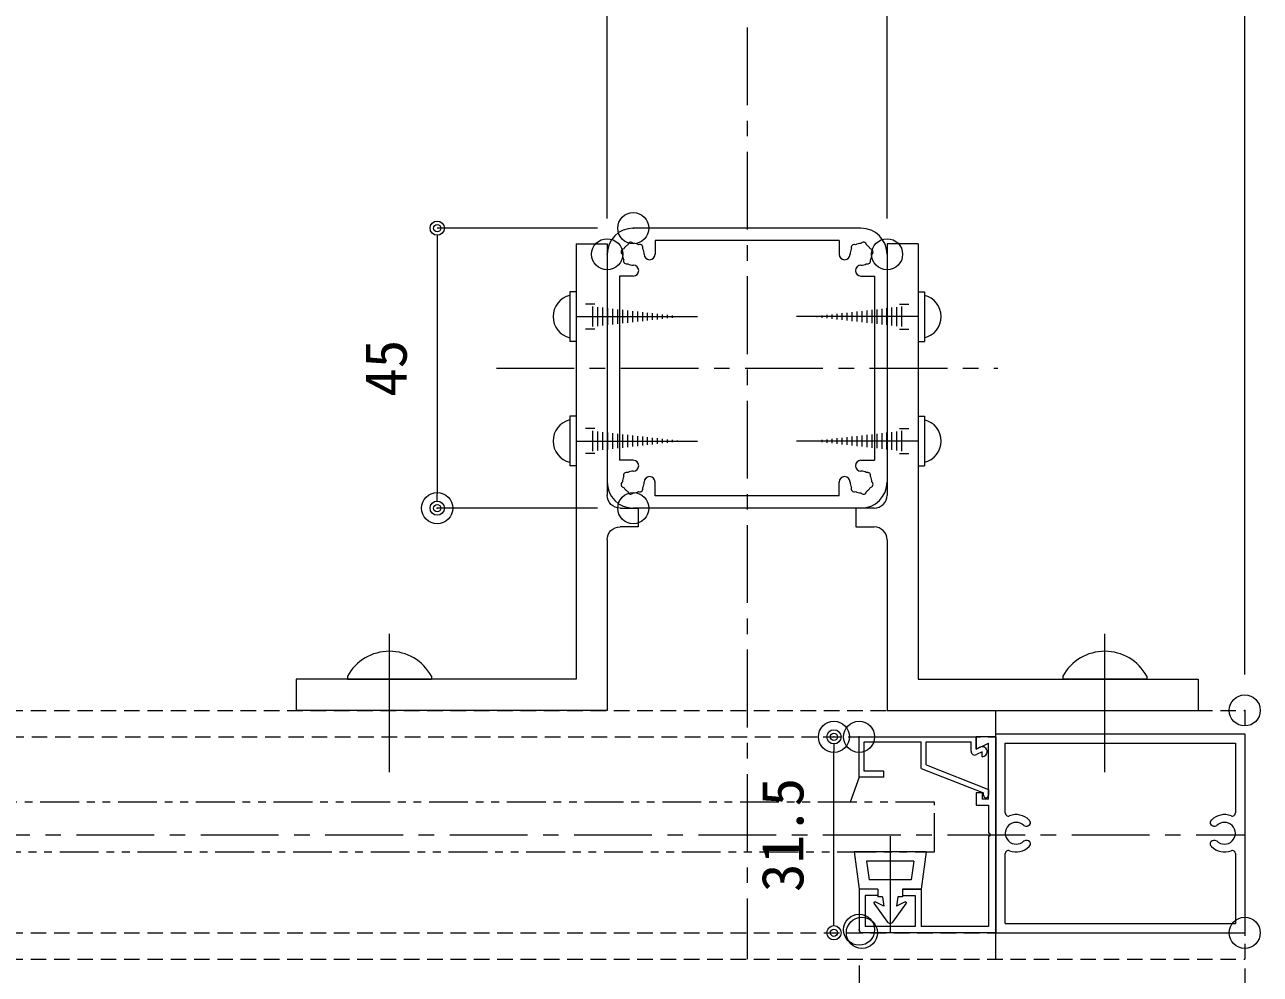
# Model space of a CAD drawing. Units: millimetres, scale not verified. Extents: x -3554 to 3554, y -1188 to 1188.
# Drawn here: x -862 to -464.8, y -569 to -263.8 of the extents above; entities that cross this region are included whole.
import ezdxf
from ezdxf.enums import TextEntityAlignment as Align

# ---------------------------------------------------------------- set-up
doc = ezdxf.new("R2010")
doc.units = ezdxf.units.MM
doc.header["$LTSCALE"] = 20
doc.header["$PDMODE"] = 32
doc.header["$PDSIZE"] = 10
for name, pattern in [('USER1', [2, 1.25, -0.25, 0.25, -0.25]), ('USER2', [1.25, 0.625, -0.125, 0.125, -0.125, 0.125, -0.125]), ('USER3', [0.375, 0.25, -0.125])]:
    doc.linetypes.add(name, pattern=pattern)
for name, color, linetype, lineweight in [('0-0_0', 7, 'Continuous', 18), ('0-1_DEFPOINTS', 7, 'Continuous', 18), ('0-3_アンカー', 4, 'Continuous', 18), ('0-6_2躯体線', 4, 'Continuous', 18), ('0-7_3中心線', 2, 'USER1', 18), ('0-8_41ｱﾙﾐ', 6, 'Continuous', 18), ('0-9_1手摺寸法', 7, 'Continuous', 18), ('0-C_2a', 1, 'USER2', 18), ('0-D_4アルミ', 6, 'Continuous', 18), ('0-E_2隠れ', 6, 'USER3', 18), ('1-1_2躯体隠れ', 6, 'USER3', 18)]:
    doc.layers.add(name, color=color, linetype=linetype, lineweight=lineweight)
doc.layers.add('1-3_笠木', color=7, linetype='Continuous')
doc.styles.add('ＭＳ ゴシック', font='')
doc.styles.get('ＭＳ ゴシック').set_extended_font_data('MS Gothic')

# ---------------------------------------------------------------- blocks, each defined once
blk = doc.blocks.new('_ORIGIN2')
at = {"layer": '0-0_0'}
blk.add_line((-0.5, 0), (-1, 0), dxfattribs=at)
for radius in [0.5, 0.25]:
    blk.add_circle((0, 0), radius, dxfattribs=at)
blk = doc.blocks.new('D58')
at = {"layer": '0-1_DEFPOINTS'}
for p in [(1347.5, 94.77), (1284.46, 4.77), (1347.5, 4.77)]:
    blk.add_point(p, dxfattribs=at)
at = {"layer": '0-9_1手摺寸法'}
for p, q in [((1336, 94.77), (1284.46, 94.77)), ((1284.46, 90.17), (1284.46, 9.37)), ((1336, 4.77), (1284.46, 4.77))]:
    blk.add_line(p, q, dxfattribs=at)
at = {"layer": '0-9_1手摺寸法', "xscale": 4.6, "yscale": 4.6}
for p, rotation in [((1284.46, 94.77), 90), ((1284.46, 4.77), 270)]:
    blk.add_blockref('_ORIGIN2', p, dxfattribs=dict(at, rotation=rotation))
at = {"layer": '0-9_1手摺寸法', "style": 'ＭＳ ゴシック'}
blk.add_text('45', height=13.49, rotation=90, dxfattribs=at).set_placement((1278.71, 40.57), align=Align.BOTTOM_LEFT)
blk = doc.blocks.new('D60')
at = {"layer": '0-1_DEFPOINTS'}
for p in [(1339.1, 192.82), (1339.1, 86.37), (1429.1, 86.37)]:
    blk.add_point(p, dxfattribs=at)
at = {"layer": '0-9_1手摺寸法'}
for p, q in [((1339.1, 97.87), (1339.1, 192.82)), ((1424.5, 192.82), (1343.7, 192.82)), ((1429.1, 97.87), (1429.1, 192.82))]:
    blk.add_line(p, q, dxfattribs=at)
at = {"layer": '0-9_1手摺寸法', "xscale": 4.6, "yscale": 4.6, "rotation": 180}
blk.add_blockref('_ORIGIN2', (1339.1, 192.82), dxfattribs=at)
at = {"layer": '0-9_1手摺寸法', "xscale": 4.6, "yscale": 4.6}
blk.add_blockref('_ORIGIN2', (1429.1, 192.82), dxfattribs=at)
at = {"layer": '0-9_1手摺寸法', "style": 'ＭＳ ゴシック'}
blk.add_text('45', height=13.49, dxfattribs=at).set_placement((1374.9, 198.57), align=Align.BOTTOM_LEFT)
blk = doc.blocks.new('D21')
at = {"layer": '0-1_DEFPOINTS'}
blk.add_point((1544.1, -60.23), dxfattribs=at)
blk = doc.blocks.new('D22')
at = {"layer": '0-1_DEFPOINTS'}
blk.add_point((1544.1, -60.23), dxfattribs=at)
at = {"layer": '0-9_1手摺寸法'}
blk.add_line((1544.1, -48.73), (1544.1, 249.13), dxfattribs=at)
blk = doc.blocks.new('A$C4E7E0D89')
at = {"layer": '0-8_41ｱﾙﾐ'}
blk.add_line((150, 100), (69.18, 100), dxfattribs=at)
for points in [[(65, 104.18), (65, 110), (59, 110), (59, 104.18)], [(54.82, 100), (0, 100), (0, 0)]]:
    blk.add_lwpolyline(points, dxfattribs=at)
for centre, start, end in [((54.82, 104.18), 270, 0), ((69.18, 104.18), 180, 270)]:
    blk.add_arc(centre, 4.18, start, end, dxfattribs=at)
at = {"layer": '0-D_4アルミ'}
for p, q in [((150, 90), (150, 100)), ((10, 90), (10, 0)), ((150, 90), (10, 90)), ((10, 0), (0, 0))]:
    blk.add_line(p, q, dxfattribs=at)
blk = doc.blocks.new('hbk-213')
at = {"layer": '0-9_1手摺寸法', "color": 3}
for p, q in [((0, 2.55), (0, -12.9)), ((-5.8, 0), (5.8, 0)), ((-5.8, 0), (-5, -6)), ((5.8, 0), (5, -6)), ((-3.78, -1.5), (3.78, -1.5)), ((-3.78, -1.5), (-3.38, -4.5)), ((3.78, -1.5), (3.38, -4.5)), ((-3.38, -4.5), (3.38, -4.5)), ((-5, -6), (-2, -6)), ((-2, -6), (-2, -7.2)), ((-2, -7.2), (-1.25, -7.2)), ((-1.25, -7.2), (-1, -8.7)), ((1.25, -7.2), (1, -8.7)), ((1.25, -7.2), (2, -7.2)), ((2, -6), (5, -6)), ((2, -6), (2, -7.2)), ((-2.57, -8.24), (-0.4, -11.3)), ((-2.39, -8.01), (-1, -8.7)), ((0.4, -11.3), (2.57, -8.24)), ((1, -8.7), (2.39, -8.01))]:
    blk.add_line(p, q, dxfattribs=at)
for centre, radius, start, end in [((-2.45, -8.15), 0.15, 66.3706, 216.6071), ((2.45, -8.15), 0.15, 323.3929, 113.6294), ((0, -11), 0.5, 216.6071, 323.3929)]:
    blk.add_arc(centre, radius, start, end, dxfattribs=at)
blk = doc.blocks.new('D12')
at = {"layer": '0-1_DEFPOINTS'}
for p in [(1420.1, -130.73), (1544.1, -131.73), (1420.1, -317.65)]:
    blk.add_point(p, dxfattribs=at)
at = {"layer": '0-9_1手摺寸法'}
for p, q in [((1420.1, -142.23), (1420.1, -317.65)), ((1544.1, -143.23), (1544.1, -317.65)), ((1539.5, -317.65), (1424.7, -317.65))]:
    blk.add_line(p, q, dxfattribs=at)
at = {"layer": '0-9_1手摺寸法', "xscale": 4.6, "yscale": 4.6, "rotation": 180}
blk.add_blockref('_ORIGIN2', (1420.1, -317.65), dxfattribs=at)
at = {"layer": '0-9_1手摺寸法', "xscale": 4.6, "yscale": 4.6}
blk.add_blockref('_ORIGIN2', (1544.1, -317.65), dxfattribs=at)
at = {"layer": '0-9_1手摺寸法', "style": 'ＭＳ ゴシック'}
blk.add_text('62', height=13.49, dxfattribs=at).set_placement((1472.9, -311.9), align=Align.BOTTOM_LEFT)
blk = doc.blocks.new('A$C10C826DC')
at = {"layer": '0-8_41ｱﾙﾐ'}
for p, q in [((7, 22), (0.5, 22)), ((7, 19), (7, 22)), ((1, 13), (1, 21)), ((7, 19), (6, 19)), ((7, 15), (6, 15)), ((7, 15), (7, 12)), ((1, 1.2), (1, 12)), ((7, 12), (1, 12)), ((20.5, 3.2), (20.5, 1.2)), ((22.5, 3.2), (20.5, 3.2)), ((22.5, 2.2), (21.5, 2.2)), ((21.5, 1.2), (21.5, 2.2)), ((22.5, 2.2), (22.5, 3.2)), ((29.5, 3.2), (30.5, 1.2)), ((31.5, 3.2), (29.5, 3.2)), ((31.5, 0), (31.5, 3.2)), ((15.45, 1.2), (1, 1.2)), ((15.58, 0.99), (15.45, 1.2)), ((15.92, 0.99), (16.05, 1.2)), ((20.5, 1.2), (16.05, 1.2)), ((21.5, 1.2), (30.5, 1.2))]:
    blk.add_line(p, q, dxfattribs=at)
for points in [[(31.5, 0), (0, 0), (0, 21.5)], [(6, 19), (6, 21), (1, 21)], [(6, 15), (6, 13), (1, 13)]]:
    blk.add_lwpolyline(points, dxfattribs=at)
for centre, radius, start, end in [((0.5, 21.5), 0.5, 90, 180), ((15.75, 1.1), 0.2, 212.3335, 327.6665)]:
    blk.add_arc(centre, radius, start, end, dxfattribs=at)
blk = doc.blocks.new('A$C46C1483A')
at = {"layer": '0-8_41ｱﾙﾐ'}
for p, q in [((0, 19.6), (37.6, 19.6)), ((0, 6.6), (0, 19.6)), ((1.6, 18), (20, 18)), ((1.6, 8.6), (1.6, 18)), ((20, 9.46), (20, 18)), ((21.6, 18), (36, 18)), ((21.6, 10.55), (21.6, 18)), ((36, 14.95), (36, 18)), ((37.6, 15.6), (37.6, 19.6)), ((38.88, 16.24), (37.6, 15.6)), ((39.6, 14.81), (37.74, 13.88)), ((39.6, 13.21), (39.6, 14.81)), ((8, 8.6), (1.6, 8.6)), ((8, 6.6), (8, 8.6)), ((20, 9.46), (40, 1.6)), ((21.6, 10.55), (41.6, 2.69)), ((8, 6.6), (0, 6.6)), ((40, 0.8), (40, 1.6)), ((41.6, 2.69), (41.6, 0.8))]:
    blk.add_line(p, q, dxfattribs=at)
for centre, radius, start, end in [((39.6, 14.81), 1.6, 0, 116.565), ((37.2, 14.95), 1.2, 180, 296.565), ((39.6, 14.81), 1.6, 270, 0), ((40.8, 0.8), 0.8, 180, 0)]:
    blk.add_arc(centre, radius, start, end, dxfattribs=at)
blk = doc.blocks.new('A$C7D0F4D62')
at = {"layer": '0-8_41ｱﾙﾐ'}
for p, q in [((0, 0), (0, 32)), ((0, 32), (40, 32)), ((40, 32), (40, 0)), ((1.5, 19.27), (1.5, 30.5)), ((1.5, 30.5), (38.5, 30.5)), ((38.5, 30.5), (38.5, 19.27)), ((1.5, 1.5), (1.5, 12.73)), ((38.5, 12.73), (38.5, 1.5)), ((0, 0), (40, 0)), ((1.5, 1.5), (38.5, 1.5))]:
    blk.add_line(p, q, dxfattribs=at)
for centre, radius, start, end in [((2, 19.27), 0.5, 180, 290.9248), ((3.25, 16), 3, 45.2575, 110.9248), ((4.92, 17.69), 0.625, 331.8102, 45.2575), ((35.08, 17.69), 0.625, 134.7425, 208.1898), ((36.75, 16), 3, 69.0752, 134.7425), ((38, 19.27), 0.5, 249.0752, 0), ((3.25, 16), 1.75, 45.2575, 314.7425), ((4.87, 18.02), 0.868, 243.3348, 313.8254), ((35.13, 18.02), 0.868, 226.1746, 296.6652), ((36.75, 16), 1.75, 225.2575, 134.7425), ((4.87, 13.98), 0.868, 46.1733, 116.6667), ((4.92, 14.31), 0.625, 314.7425, 28.1898), ((35.08, 14.31), 0.625, 151.8102, 225.2575), ((35.13, 13.98), 0.868, 63.3333, 133.8267), ((2, 12.73), 0.5, 69.0752, 180), ((3.25, 16), 3, 249.0752, 314.7425), ((36.75, 16), 3, 225.2575, 290.9248), ((38, 12.73), 0.5, 0, 110.9248)]:
    blk.add_arc(centre, radius, start, end, dxfattribs=at)
blk = doc.blocks.new('D65')
at = {"layer": '0-1_DEFPOINTS'}
for p in [(1412.02, -68.73), (1420.1, -68.73), (1421.01, -131.72)]:
    blk.add_point(p, dxfattribs=at)
at = {"layer": '0-9_1手摺寸法'}
for p, q in [((1408.6, -68.73), (1412.02, -68.73)), ((1412.02, -127.12), (1412.02, -73.33)), ((1409.51, -131.72), (1412.02, -131.72))]:
    blk.add_line(p, q, dxfattribs=at)
at = {"layer": '0-9_1手摺寸法', "xscale": 4.6, "yscale": 4.6}
for p, rotation in [((1412.02, -68.73), 90), ((1412.02, -131.72), 270)]:
    blk.add_blockref('_ORIGIN2', p, dxfattribs=dict(at, rotation=rotation))
at = {"layer": '0-9_1手摺寸法', "style": 'ＭＳ ゴシック'}
blk.add_text('31.5', height=13.49, rotation=90, dxfattribs=at).set_placement((1406.27, -118.62), align=Align.BOTTOM_LEFT)

msp = doc.modelspace()

# ---------------------------------------------------------------- linework, layer by layer
at = {"layer": '0-6_2躯体線'}
for p, q in [((-686.78, -349.6), (-686.78, -365.6)), ((-684.78, -349.6), (-686.78, -349.6)), ((-574.78, -349.6), (-572.78, -349.6)), ((-572.78, -349.6), (-572.78, -365.6)), ((-678.78, -353.6), (-681.78, -353.6)), ((-679.46, -354.36), (-679.46, -360.83)), ((-677.86, -354.54), (-677.86, -360.65)), ((-676.26, -354.72), (-676.26, -360.47)), ((-674.66, -354.9), (-674.66, -360.29)), ((-673.06, -355.08), (-673.06, -360.11)), ((-671.46, -355.26), (-671.46, -359.93)), ((-669.86, -355.44), (-669.86, -359.75)), ((-668.26, -355.62), (-668.26, -359.57)), ((-666.66, -355.8), (-666.66, -359.39)), ((-665.06, -355.98), (-665.06, -359.21)), ((-663.46, -356.16), (-663.46, -359.03)), ((-661.86, -356.34), (-661.86, -358.85)), ((-660.26, -356.52), (-660.26, -358.67)), ((-658.66, -356.7), (-658.66, -358.49)), ((-657.06, -356.88), (-657.06, -358.31)), ((-655.46, -357.06), (-655.46, -358.14)), ((-653.86, -357.24), (-653.86, -357.96)), ((-652.26, -357.42), (-652.26, -357.78)), ((-607.31, -357.42), (-607.31, -357.78)), ((-605.71, -357.24), (-605.71, -357.96)), ((-604.11, -357.06), (-604.11, -358.14)), ((-602.51, -356.88), (-602.51, -358.31)), ((-600.91, -356.7), (-600.91, -358.49)), ((-599.31, -356.52), (-599.31, -358.67)), ((-597.71, -356.34), (-597.71, -358.85)), ((-596.11, -356.16), (-596.11, -359.03)), ((-594.51, -355.98), (-594.51, -359.21)), ((-592.91, -355.8), (-592.91, -359.39)), ((-591.31, -355.62), (-591.31, -359.57)), ((-589.71, -355.44), (-589.71, -359.75)), ((-588.11, -355.26), (-588.11, -359.93)), ((-586.51, -355.08), (-586.51, -360.11)), ((-584.91, -354.9), (-584.91, -360.29)), ((-583.31, -354.72), (-583.31, -360.47)), ((-581.71, -354.54), (-581.71, -360.65)), ((-580.78, -353.6), (-577.78, -353.6)), ((-580.11, -354.36), (-580.11, -360.83)), ((-684.78, -357.6), (-645.69, -357.6)), ((-574.78, -357.6), (-613.87, -357.6)), ((-678.78, -361.6), (-681.78, -361.6)), ((-580.78, -361.6), (-577.78, -361.6)), ((-684.78, -365.6), (-686.78, -365.6)), ((-574.78, -365.6), (-572.78, -365.6)), ((-686.78, -389.6), (-686.78, -405.6)), ((-684.78, -389.6), (-686.78, -389.6)), ((-574.78, -389.6), (-572.78, -389.6)), ((-572.78, -389.6), (-572.78, -405.6)), ((-678.78, -393.6), (-681.78, -393.6)), ((-679.46, -394.36), (-679.46, -400.83)), ((-677.86, -394.54), (-677.86, -400.65)), ((-676.26, -394.72), (-676.26, -400.47)), ((-674.66, -394.9), (-674.66, -400.29)), ((-673.06, -395.08), (-673.06, -400.11)), ((-671.46, -395.26), (-671.46, -399.93)), ((-669.86, -395.44), (-669.86, -399.75)), ((-668.26, -395.62), (-668.26, -399.57)), ((-666.66, -395.8), (-666.66, -399.39)), ((-665.06, -395.98), (-665.06, -399.21)), ((-663.46, -396.16), (-663.46, -399.03)), ((-661.86, -396.34), (-661.86, -398.85)), ((-660.26, -396.52), (-660.26, -398.67)), ((-658.66, -396.7), (-658.66, -398.49)), ((-657.06, -396.88), (-657.06, -398.31)), ((-655.46, -397.06), (-655.46, -398.14)), ((-653.86, -397.24), (-653.86, -397.96)), ((-605.71, -397.24), (-605.71, -397.96)), ((-604.11, -397.06), (-604.11, -398.14)), ((-602.51, -396.88), (-602.51, -398.31)), ((-600.91, -396.7), (-600.91, -398.49)), ((-599.31, -396.52), (-599.31, -398.67)), ((-597.71, -396.34), (-597.71, -398.85)), ((-596.11, -396.16), (-596.11, -399.03)), ((-594.51, -395.98), (-594.51, -399.21)), ((-592.91, -395.8), (-592.91, -399.39)), ((-591.31, -395.62), (-591.31, -399.57)), ((-589.71, -395.44), (-589.71, -399.75)), ((-588.11, -395.26), (-588.11, -399.93)), ((-586.51, -395.08), (-586.51, -400.11)), ((-584.91, -394.9), (-584.91, -400.29)), ((-583.31, -394.72), (-583.31, -400.47)), ((-581.71, -394.54), (-581.71, -400.65)), ((-580.78, -393.6), (-577.78, -393.6)), ((-580.11, -394.36), (-580.11, -400.83)), ((-684.78, -397.6), (-645.69, -397.6)), ((-652.26, -397.42), (-652.26, -397.78)), ((-574.78, -397.6), (-613.87, -397.6)), ((-607.31, -397.42), (-607.31, -397.78)), ((-678.78, -401.6), (-681.78, -401.6)), ((-580.78, -401.6), (-577.78, -401.6)), ((-684.78, -405.6), (-686.78, -405.6)), ((-574.78, -405.6), (-572.78, -405.6)), ((-744.78, -504.05), (-744.78, -459.54)), ((-514.78, -504.05), (-514.78, -459.54)), ((-758.28, -473.17), (-758.28, -474.17)), ((-758.28, -474.17), (-731.28, -474.17)), ((-731.28, -473.17), (-731.28, -474.17)), ((-528.28, -473.17), (-528.28, -474.17)), ((-501.28, -474.17), (-528.28, -474.17)), ((-501.28, -473.17), (-501.28, -474.17))]:
    msp.add_line(p, q, dxfattribs=at)
for centre, radius, start, end in [((-685.2, -357.6), 6.98, 103.067, 256.933), ((-574.36, -357.6), 6.98, 283.067, 76.933), ((-685.2, -397.6), 6.98, 103.067, 256.933), ((-574.36, -397.6), 6.98, 283.067, 76.933), ((-744.78, -480.56), 15.39, 28.6987, 151.3013), ((-514.78, -480.56), 15.39, 28.6987, 151.3013)]:
    msp.add_arc(centre, radius, start, end, dxfattribs=at)
at = {"layer": '0-7_3中心線'}
for p, q in [((-629.78, -104.65), (-629.78, -564.17)), ((-710.4, -374.17), (-549.17, -374.17)), ((-1325.4, -524.17), (-469.78, -524.17))]:
    msp.add_line(p, q, dxfattribs=at)
at = {"layer": '0-8_41ｱﾙﾐ'}
for p, q in [((-593.18, -329.17), (-666.38, -329.17)), ((-600.18, -333.17), (-659.38, -333.17)), ((-659.38, -333.17), (-659.38, -337.57)), ((-600.18, -333.17), (-600.18, -337.57)), ((-674.78, -337.57), (-674.78, -410.77)), ((-584.78, -337.57), (-584.78, -410.77)), ((-666.38, -344.57), (-670.78, -344.57)), ((-670.78, -344.57), (-670.78, -403.77)), ((-593.18, -344.57), (-588.78, -344.57)), ((-588.78, -344.57), (-588.78, -403.77)), ((-666.38, -403.77), (-670.78, -403.77)), ((-593.18, -403.77), (-588.78, -403.77)), ((-659.38, -415.17), (-659.38, -410.77)), ((-600.18, -415.17), (-600.18, -410.77)), ((-600.18, -415.17), (-659.38, -415.17)), ((-593.18, -419.17), (-666.38, -419.17)), ((-549.78, -564.17), (-549.78, -484.17))]:
    msp.add_line(p, q, dxfattribs=at)
for centre, radius, start, end in [((-666.38, -337.57), 8.4, 90, 180), ((-593.18, -337.57), 8.4, 0, 90), ((-667.16, -334.67), 1, 37.0243, 105), ((-592.41, -334.67), 1, 75, 142.9757), ((-669.28, -336.79), 1, 165, 232.9757), ((-669.28, -336.79), 1, 97.0243, 165), ((-666.38, -337.57), 3.5, 180.3589, 195), ((-666.38, -337.57), 3.5, 135, 149.6411), ((-666.38, -337.57), 3.5, 120.3589, 135), ((-667.16, -334.67), 1, 105, 172.9757), ((-666.38, -337.57), 3.5, 75, 89.6411), ((-666.38, -337.57), 3.5, 60.3589, 75), ((-664.26, -335.45), 1, 45, 112.9757), ((-664.26, -335.45), 1, 337.0243, 45), ((-666.38, -337.57), 3.5, 15, 29.6411), ((-666.38, -337.57), 3.5, 0.3589, 15), ((-661.13, -337.57), 1.75, 180, 0), ((-598.43, -337.57), 1.75, 180, 360), ((-593.18, -337.57), 3.5, 165, 179.6411), ((-593.18, -337.57), 3.5, 150.3589, 165), ((-595.3, -335.45), 1, 135, 202.9757), ((-595.3, -335.45), 1, 67.0243, 135), ((-593.18, -337.57), 3.5, 105, 119.6411), ((-593.18, -337.57), 3.5, 90.3589, 105), ((-592.41, -334.67), 1, 7.0243, 75), ((-593.18, -337.57), 3.5, 45, 59.6411), ((-593.18, -337.57), 3.5, 30.3589, 45), ((-590.28, -336.79), 1, 15, 82.9757), ((-593.18, -337.57), 3.5, 345, 359.6411), ((-590.28, -336.79), 1, 307.0243, 15), ((-666.38, -337.57), 3.5, 195, 209.6411), ((-668.5, -339.69), 1, 157.0243, 225), ((-668.5, -339.69), 1, 225, 292.9757), ((-666.38, -337.57), 3.5, 240.3589, 255), ((-666.38, -337.57), 3.5, 255, 270), ((-666.38, -342.82), 1.75, 270, 90), ((-593.18, -342.82), 1.75, 90, 270), ((-593.18, -337.57), 3.5, 270, 285), ((-593.18, -337.57), 3.5, 285, 299.6411), ((-591.06, -339.69), 1, 247.0243, 315), ((-591.06, -339.69), 1, 315, 22.9757), ((-593.18, -337.57), 3.5, 330.3589, 345), ((-666.38, -405.52), 1.75, 270, 90), ((-593.18, -405.52), 1.75, 90, 270), ((-666.38, -410.77), 3.5, 150.3589, 165), ((-668.5, -408.65), 1, 135, 202.9757), ((-668.5, -408.65), 1, 67.0243, 135), ((-666.38, -410.77), 3.5, 105, 119.6411), ((-666.38, -410.77), 3.5, 90, 105), ((-661.13, -410.77), 1.75, 360, 180), ((-598.43, -410.77), 1.75, 0, 180), ((-593.18, -410.77), 3.5, 75, 90), ((-593.18, -410.77), 3.5, 60.3589, 75), ((-591.06, -408.65), 1, 45, 112.9757), ((-591.06, -408.65), 1, 337.0243, 45), ((-593.18, -410.77), 3.5, 15, 29.6411), ((-666.38, -410.77), 8.4, 180, 270), ((-669.28, -411.54), 1, 127.0243, 195), ((-669.28, -411.54), 1, 195, 262.9757), ((-666.38, -410.77), 3.5, 165, 179.6411), ((-666.38, -410.77), 3.5, 210.3589, 225), ((-664.26, -412.89), 1, 315, 22.9757), ((-666.38, -410.77), 3.5, 330.3589, 345), ((-666.38, -410.77), 3.5, 345, 359.6411), ((-593.18, -410.77), 3.5, 180.3589, 195), ((-593.18, -410.77), 3.5, 195, 209.6411), ((-595.3, -412.89), 1, 157.0243, 225), ((-593.18, -410.77), 8.4, 270, 360), ((-593.18, -410.77), 3.5, 315, 329.6411), ((-590.28, -411.54), 1, 277.0243, 345), ((-593.18, -410.77), 3.5, 0.3589, 15), ((-590.28, -411.54), 1, 345, 52.9757), ((-666.38, -410.77), 3.5, 225, 239.6411), ((-667.16, -413.67), 1, 187.0243, 255), ((-667.16, -413.67), 1, 255, 322.9757), ((-666.38, -410.77), 3.5, 270.3589, 285), ((-666.38, -410.77), 3.5, 285, 299.6411), ((-664.26, -412.89), 1, 247.0243, 315), ((-595.3, -412.89), 1, 225, 292.9757), ((-593.18, -410.77), 3.5, 240.3589, 255), ((-593.18, -410.77), 3.5, 255, 269.6411), ((-592.41, -413.67), 1, 217.0243, 285), ((-592.41, -413.67), 1, 285, 352.9757), ((-593.18, -410.77), 3.5, 300.3589, 315)]:
    msp.add_arc(centre, radius, start, end, dxfattribs=at)
at = {"layer": '0-9_1手摺寸法', "color": 3}
msp.add_line((-593.78, -505.67), (-596.67, -513.67), dxfattribs=at)
at = {"layer": '0-C_2a'}
msp.add_lwpolyline([(-1175.78, -529.67), (-569.53, -529.67), (-569.53, -513.67), (-1175.78, -513.67)], close=True, dxfattribs=at)
at = {"layer": '0-E_2隠れ'}
msp.add_line((-469.78, -484.17), (-469.78, -564.17), dxfattribs=at)
at = {"layer": '1-1_2躯体隠れ'}
for p, q in [((-1392.61, -484.17), (-469.78, -484.17)), ((-1189.78, -492.67), (-549.78, -492.67)), ((-1392.61, -555.67), (-549.78, -555.67)), ((-1392.61, -564.17), (-469.78, -564.17))]:
    msp.add_line(p, q, dxfattribs=at)

# ---------------------------------------------------------------- block references
at = {"layer": '0-3_アンカー', "xscale": 2, "yscale": 2}
msp.add_blockref('A$C7D0F4D62', (-549.78, -555.67), dxfattribs=at)
at = {"layer": '0-3_アンカー'}
msp.add_blockref('A$C46C1483A', (-593.78, -512.27), dxfattribs=at)
at = {"layer": '0-9_1手摺寸法'}
for name in ['D21', 'D22', 'D60', 'D58', 'D65', 'D12']:
    msp.add_blockref(name, (-2013.88, -423.94), dxfattribs=at)
at = {"layer": '0-9_1手摺寸法', "xscale": -1, "rotation": 270}
msp.add_blockref('A$C4E7E0D89', (-774.78, -484.17), dxfattribs=at)
at = {"layer": '0-9_1手摺寸法', "rotation": 90}
msp.add_blockref('A$C4E7E0D89', (-484.78, -484.17), dxfattribs=at)
at = {"layer": '0-9_1手摺寸法', "xscale": -2, "yscale": 2}
msp.add_blockref('hbk-213', (-583.78, -529.67), dxfattribs=at)
at = {"layer": '1-3_笠木', "xscale": 2, "yscale": 2, "rotation": 90}
msp.add_blockref('A$C10C826DC', (-549.78, -555.67), dxfattribs=at)

doc.saveas('drawing.dxf')
